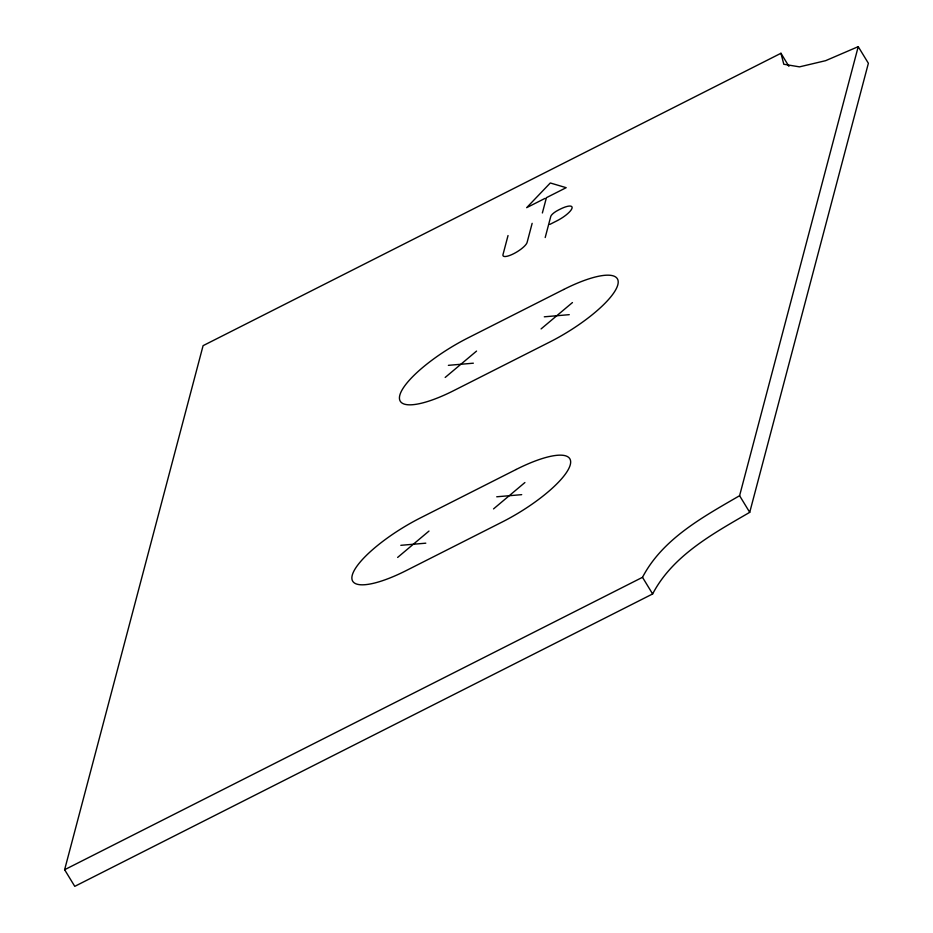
<?xml version="1.0" encoding="UTF-8"?>
<svg xmlns="http://www.w3.org/2000/svg" width="933" height="933" viewBox="0 0 933 933"><rect width="100%" height="100%" fill="white"/><g stroke="black" fill="none" stroke-linecap="round" stroke-linejoin="round"><path stroke-width="1.4" d="M780.956 53.274L783.802 64.26L799.488 66.861L825.623 60.68L858.232 46.65L868.378 63.281L749.724 512.334C713.418 533.466 672.763 555.333 652.634 593.948L74.768 886.35L64.622 869.719L203.091 345.665L780.956 53.274L788.921 66.336M508.03 235.548L502.992 254.616A14.018 3.872 -31.4 0 0 513.686 253.706A14.018 3.872 -31.4 0 0 527.11 242.405L532.148 223.337M542.376 212.969L546.423 197.679L566.168 187.685L550.307 182.973L526.667 207.674L545.024 198.391M545.199 237.53L550.797 216.339A7.604 2.099 -31.4 0 1 558.074 210.228L560.115 209.19A15.628 4.315 -31.4 0 1 572.034 208.164A15.628 4.315 -31.4 0 1 557.059 220.748L549.875 224.387M64.622 869.719L642.499 577.317C662.628 538.691 703.284 516.824 739.589 495.703L858.232 46.65M445.181 377.445L476.553 351.088M541.082 328.917L572.454 302.56M397.633 557.433L428.993 531.064M493.534 508.905L524.906 482.536M544.289 316.812L569.258 314.666M448.376 365.339L473.346 363.194M496.729 496.788L521.699 494.653M400.828 545.315L425.798 543.181M739.589 495.703L749.724 512.334M642.499 577.317L652.634 593.948M563.707 289.487L467.795 338.014A70.943 19.558 -31.4 0 0 399.837 395.149A70.943 19.558 -31.4 0 0 453.928 390.519L549.829 341.991A70.943 19.558 -31.4 0 0 617.798 284.857A70.943 19.558 -31.4 0 0 563.707 289.487M516.147 469.474L420.247 518.002A70.943 19.558 -31.4 0 0 352.277 575.125A70.943 19.558 -31.4 0 0 406.38 570.495L502.281 521.967A70.943 19.558 -31.4 0 0 570.25 464.844A70.943 19.558 -31.4 0 0 516.147 469.474"/></g></svg>
